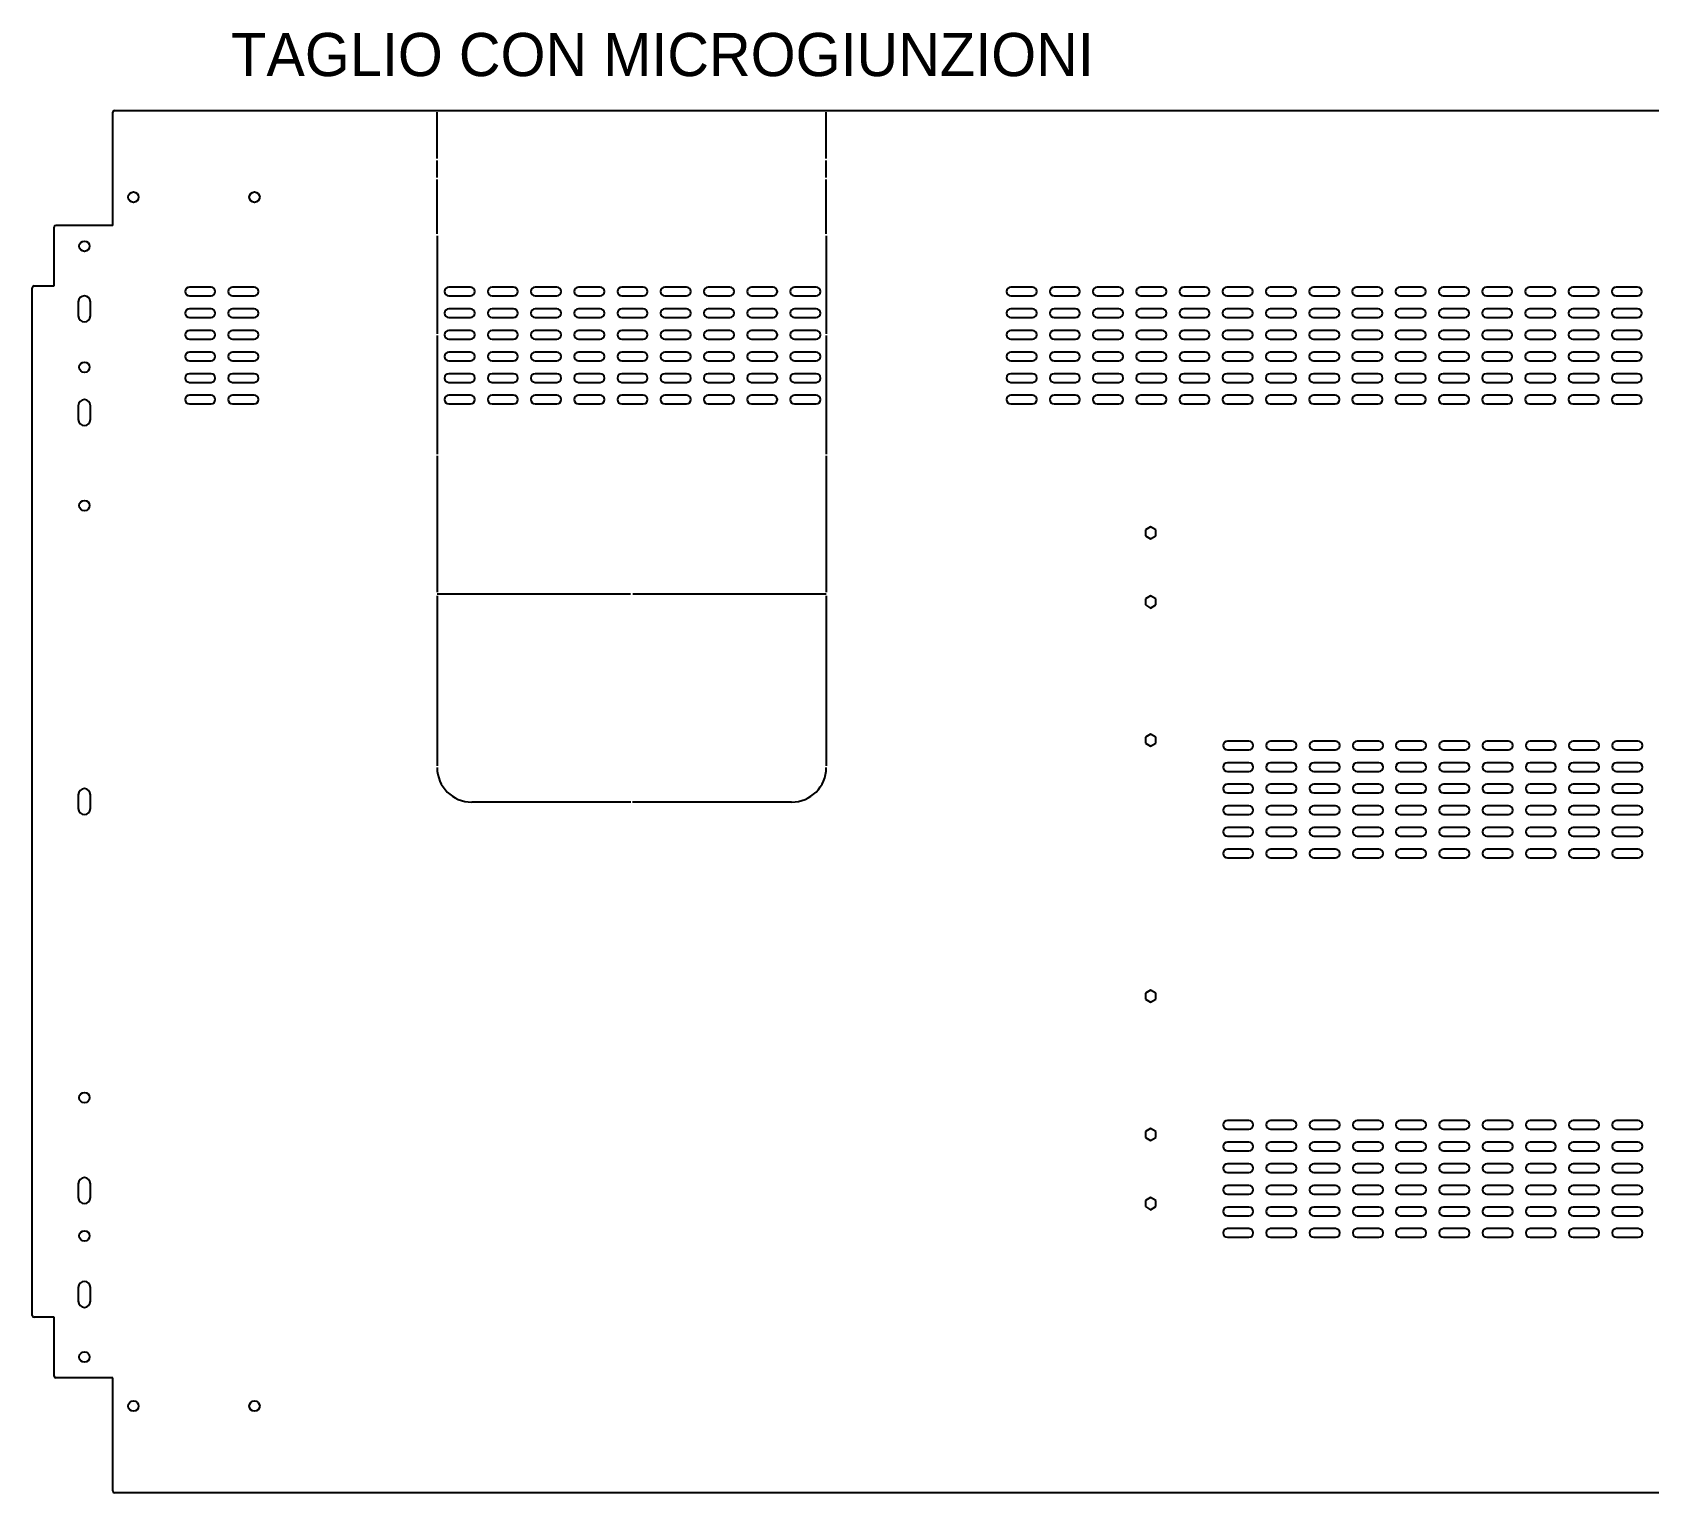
# Model space of a CAD drawing. Header units: millimetres. Extents: x 0 to 1894, y 0 to 845.
# Drawn here: x 0 to 935, y 0 to 845 of the extents above; entities that cross this region are included whole.
import ezdxf

# ---------------------------------------------------------------- set-up
doc = ezdxf.new("R2010")
doc.units = ezdxf.units.MM

msp = doc.modelspace()

# ---------------------------------------------------------------- linework, layer by layer
at = {"color": 7, "linetype": 'Continuous', "lineweight": 25}
for p, q in [((46.471, 732.929), (46.471, 798.4)), ((47.471, 799.4), (1846.929, 799.4)), ((12.6, 697.929), (12.6, 731.929)), ((46.471, 732.929), (13.6, 732.929)), ((0, 102.471), (0, 696.929)), ((1, 697.929), (12.6, 697.929)), ((103.325, 697.2), (90.825, 697.2)), ((90.825, 692.2), (103.325, 692.2)), ((128.325, 697.2), (115.825, 697.2)), ((115.825, 692.2), (128.325, 692.2)), ((253.325, 697.2), (240.825, 697.2)), ((240.825, 692.2), (253.325, 692.2)), ((278.325, 697.2), (265.825, 697.2)), ((265.825, 692.2), (278.325, 692.2)), ((303.325, 697.2), (290.825, 697.2)), ((290.825, 692.2), (303.325, 692.2)), ((328.325, 697.2), (315.825, 697.2)), ((315.825, 692.2), (328.325, 692.2)), ((353.325, 697.2), (340.825, 697.2)), ((340.825, 692.2), (353.325, 692.2)), ((378.325, 697.2), (365.825, 697.2)), ((365.825, 692.2), (378.325, 692.2)), ((403.325, 697.2), (390.825, 697.2)), ((390.825, 692.2), (403.325, 692.2)), ((428.325, 697.2), (415.825, 697.2)), ((415.825, 692.2), (428.325, 692.2)), ((453.325, 697.2), (440.825, 697.2)), ((440.825, 692.2), (453.325, 692.2)), ((578.325, 697.2), (565.825, 697.2)), ((565.825, 692.2), (578.325, 692.2)), ((603.325, 697.2), (590.825, 697.2)), ((590.825, 692.2), (603.325, 692.2)), ((628.325, 697.2), (615.825, 697.2)), ((615.825, 692.2), (628.325, 692.2)), ((653.325, 697.2), (640.825, 697.2)), ((640.825, 692.2), (653.325, 692.2)), ((678.325, 697.2), (665.825, 697.2)), ((665.825, 692.2), (678.325, 692.2)), ((703.325, 697.2), (690.825, 697.2)), ((690.825, 692.2), (703.325, 692.2)), ((728.325, 697.2), (715.825, 697.2)), ((715.825, 692.2), (728.325, 692.2)), ((753.325, 697.2), (740.825, 697.2)), ((740.825, 692.2), (753.325, 692.2)), ((778.325, 697.2), (765.825, 697.2)), ((765.825, 692.2), (778.325, 692.2)), ((803.325, 697.2), (790.825, 697.2)), ((790.825, 692.2), (803.325, 692.2)), ((828.325, 697.2), (815.825, 697.2)), ((815.825, 692.2), (828.325, 692.2)), ((853.325, 697.2), (840.825, 697.2)), ((840.825, 692.2), (853.325, 692.2)), ((878.325, 697.2), (865.825, 697.2)), ((865.825, 692.2), (878.325, 692.2)), ((903.325, 697.2), (890.825, 697.2)), ((890.825, 692.2), (903.325, 692.2)), ((928.325, 697.2), (915.825, 697.2)), ((915.825, 692.2), (928.325, 692.2)), ((26.6, 688.7), (26.6, 680.7)), ((33.6, 680.7), (33.6, 688.7)), ((103.325, 684.7), (90.825, 684.7)), ((128.325, 684.7), (115.825, 684.7)), ((253.325, 684.7), (240.825, 684.7)), ((278.325, 684.7), (265.825, 684.7)), ((303.325, 684.7), (290.825, 684.7)), ((328.325, 684.7), (315.825, 684.7)), ((353.325, 684.7), (340.825, 684.7)), ((378.325, 684.7), (365.825, 684.7)), ((403.325, 684.7), (390.825, 684.7)), ((428.325, 684.7), (415.825, 684.7)), ((453.325, 684.7), (440.825, 684.7)), ((578.325, 684.7), (565.825, 684.7)), ((603.325, 684.7), (590.825, 684.7)), ((628.325, 684.7), (615.825, 684.7)), ((653.325, 684.7), (640.825, 684.7)), ((678.325, 684.7), (665.825, 684.7)), ((703.325, 684.7), (690.825, 684.7)), ((728.325, 684.7), (715.825, 684.7)), ((753.325, 684.7), (740.825, 684.7)), ((778.325, 684.7), (765.825, 684.7)), ((803.325, 684.7), (790.825, 684.7)), ((828.325, 684.7), (815.825, 684.7)), ((853.325, 684.7), (840.825, 684.7)), ((878.325, 684.7), (865.825, 684.7)), ((903.325, 684.7), (890.825, 684.7)), ((928.325, 684.7), (915.825, 684.7)), ((90.825, 679.7), (103.325, 679.7)), ((115.825, 679.7), (128.325, 679.7)), ((240.825, 679.7), (253.325, 679.7)), ((265.825, 679.7), (278.325, 679.7)), ((290.825, 679.7), (303.325, 679.7)), ((315.825, 679.7), (328.325, 679.7)), ((340.825, 679.7), (353.325, 679.7)), ((365.825, 679.7), (378.325, 679.7)), ((390.825, 679.7), (403.325, 679.7)), ((415.825, 679.7), (428.325, 679.7)), ((440.825, 679.7), (453.325, 679.7)), ((565.825, 679.7), (578.325, 679.7)), ((590.825, 679.7), (603.325, 679.7)), ((615.825, 679.7), (628.325, 679.7)), ((640.825, 679.7), (653.325, 679.7)), ((665.825, 679.7), (678.325, 679.7)), ((690.825, 679.7), (703.325, 679.7)), ((715.825, 679.7), (728.325, 679.7)), ((740.825, 679.7), (753.325, 679.7)), ((765.825, 679.7), (778.325, 679.7)), ((790.825, 679.7), (803.325, 679.7)), ((815.825, 679.7), (828.325, 679.7)), ((840.825, 679.7), (853.325, 679.7)), ((865.825, 679.7), (878.325, 679.7)), ((890.825, 679.7), (903.325, 679.7)), ((915.825, 679.7), (928.325, 679.7)), ((103.325, 672.2), (90.825, 672.2)), ((90.825, 667.2), (103.325, 667.2)), ((128.325, 672.2), (115.825, 672.2)), ((115.825, 667.2), (128.325, 667.2)), ((253.325, 672.2), (240.825, 672.2)), ((240.825, 667.2), (253.325, 667.2)), ((278.325, 672.2), (265.825, 672.2)), ((265.825, 667.2), (278.325, 667.2)), ((303.325, 672.2), (290.825, 672.2)), ((290.825, 667.2), (303.325, 667.2)), ((328.325, 672.2), (315.825, 672.2)), ((315.825, 667.2), (328.325, 667.2)), ((353.325, 672.2), (340.825, 672.2)), ((340.825, 667.2), (353.325, 667.2)), ((378.325, 672.2), (365.825, 672.2)), ((365.825, 667.2), (378.325, 667.2)), ((403.325, 672.2), (390.825, 672.2)), ((390.825, 667.2), (403.325, 667.2)), ((428.325, 672.2), (415.825, 672.2)), ((415.825, 667.2), (428.325, 667.2)), ((453.325, 672.2), (440.825, 672.2)), ((440.825, 667.2), (453.325, 667.2)), ((578.325, 672.2), (565.825, 672.2)), ((565.825, 667.2), (578.325, 667.2)), ((603.325, 672.2), (590.825, 672.2)), ((590.825, 667.2), (603.325, 667.2)), ((628.325, 672.2), (615.825, 672.2)), ((615.825, 667.2), (628.325, 667.2)), ((653.325, 672.2), (640.825, 672.2)), ((640.825, 667.2), (653.325, 667.2)), ((678.325, 672.2), (665.825, 672.2)), ((665.825, 667.2), (678.325, 667.2)), ((703.325, 672.2), (690.825, 672.2)), ((690.825, 667.2), (703.325, 667.2)), ((728.325, 672.2), (715.825, 672.2)), ((715.825, 667.2), (728.325, 667.2)), ((753.325, 672.2), (740.825, 672.2)), ((740.825, 667.2), (753.325, 667.2)), ((778.325, 672.2), (765.825, 672.2)), ((765.825, 667.2), (778.325, 667.2)), ((803.325, 672.2), (790.825, 672.2)), ((790.825, 667.2), (803.325, 667.2)), ((828.325, 672.2), (815.825, 672.2)), ((815.825, 667.2), (828.325, 667.2)), ((853.325, 672.2), (840.825, 672.2)), ((840.825, 667.2), (853.325, 667.2)), ((878.325, 672.2), (865.825, 672.2)), ((865.825, 667.2), (878.325, 667.2)), ((903.325, 672.2), (890.825, 672.2)), ((890.825, 667.2), (903.325, 667.2)), ((928.325, 672.2), (915.825, 672.2)), ((915.825, 667.2), (928.325, 667.2)), ((103.325, 659.7), (90.825, 659.7)), ((90.825, 654.7), (103.325, 654.7)), ((128.325, 659.7), (115.825, 659.7)), ((115.825, 654.7), (128.325, 654.7)), ((253.325, 659.7), (240.825, 659.7)), ((240.825, 654.7), (253.325, 654.7)), ((278.325, 659.7), (265.825, 659.7)), ((265.825, 654.7), (278.325, 654.7)), ((303.325, 659.7), (290.825, 659.7)), ((290.825, 654.7), (303.325, 654.7)), ((328.325, 659.7), (315.825, 659.7)), ((315.825, 654.7), (328.325, 654.7)), ((353.325, 659.7), (340.825, 659.7)), ((340.825, 654.7), (353.325, 654.7)), ((378.325, 659.7), (365.825, 659.7)), ((365.825, 654.7), (378.325, 654.7)), ((403.325, 659.7), (390.825, 659.7)), ((390.825, 654.7), (403.325, 654.7)), ((428.325, 659.7), (415.825, 659.7)), ((415.825, 654.7), (428.325, 654.7)), ((453.325, 659.7), (440.825, 659.7)), ((440.825, 654.7), (453.325, 654.7)), ((578.325, 659.7), (565.825, 659.7)), ((565.825, 654.7), (578.325, 654.7)), ((603.325, 659.7), (590.825, 659.7)), ((590.825, 654.7), (603.325, 654.7)), ((628.325, 659.7), (615.825, 659.7)), ((615.825, 654.7), (628.325, 654.7)), ((653.325, 659.7), (640.825, 659.7)), ((640.825, 654.7), (653.325, 654.7)), ((678.325, 659.7), (665.825, 659.7)), ((665.825, 654.7), (678.325, 654.7)), ((703.325, 659.7), (690.825, 659.7)), ((690.825, 654.7), (703.325, 654.7)), ((728.325, 659.7), (715.825, 659.7)), ((715.825, 654.7), (728.325, 654.7)), ((753.325, 659.7), (740.825, 659.7)), ((740.825, 654.7), (753.325, 654.7)), ((778.325, 659.7), (765.825, 659.7)), ((765.825, 654.7), (778.325, 654.7)), ((803.325, 659.7), (790.825, 659.7)), ((790.825, 654.7), (803.325, 654.7)), ((828.325, 659.7), (815.825, 659.7)), ((815.825, 654.7), (828.325, 654.7)), ((853.325, 659.7), (840.825, 659.7)), ((840.825, 654.7), (853.325, 654.7)), ((878.325, 659.7), (865.825, 659.7)), ((865.825, 654.7), (878.325, 654.7)), ((903.325, 659.7), (890.825, 659.7)), ((890.825, 654.7), (903.325, 654.7)), ((928.325, 659.7), (915.825, 659.7)), ((915.825, 654.7), (928.325, 654.7)), ((103.325, 647.2), (90.825, 647.2)), ((128.325, 647.2), (115.825, 647.2)), ((253.325, 647.2), (240.825, 647.2)), ((278.325, 647.2), (265.825, 647.2)), ((303.325, 647.2), (290.825, 647.2)), ((328.325, 647.2), (315.825, 647.2)), ((353.325, 647.2), (340.825, 647.2)), ((378.325, 647.2), (365.825, 647.2)), ((403.325, 647.2), (390.825, 647.2)), ((428.325, 647.2), (415.825, 647.2)), ((453.325, 647.2), (440.825, 647.2)), ((578.325, 647.2), (565.825, 647.2)), ((603.325, 647.2), (590.825, 647.2)), ((628.325, 647.2), (615.825, 647.2)), ((653.325, 647.2), (640.825, 647.2)), ((678.325, 647.2), (665.825, 647.2)), ((703.325, 647.2), (690.825, 647.2)), ((728.325, 647.2), (715.825, 647.2)), ((753.325, 647.2), (740.825, 647.2)), ((778.325, 647.2), (765.825, 647.2)), ((803.325, 647.2), (790.825, 647.2)), ((828.325, 647.2), (815.825, 647.2)), ((853.325, 647.2), (840.825, 647.2)), ((878.325, 647.2), (865.825, 647.2)), ((903.325, 647.2), (890.825, 647.2)), ((928.325, 647.2), (915.825, 647.2)), ((90.825, 642.2), (103.325, 642.2)), ((115.825, 642.2), (128.325, 642.2)), ((240.825, 642.2), (253.325, 642.2)), ((265.825, 642.2), (278.325, 642.2)), ((290.825, 642.2), (303.325, 642.2)), ((315.825, 642.2), (328.325, 642.2)), ((340.825, 642.2), (353.325, 642.2)), ((365.825, 642.2), (378.325, 642.2)), ((390.825, 642.2), (403.325, 642.2)), ((415.825, 642.2), (428.325, 642.2)), ((440.825, 642.2), (453.325, 642.2)), ((565.825, 642.2), (578.325, 642.2)), ((590.825, 642.2), (603.325, 642.2)), ((615.825, 642.2), (628.325, 642.2)), ((640.825, 642.2), (653.325, 642.2)), ((665.825, 642.2), (678.325, 642.2)), ((690.825, 642.2), (703.325, 642.2)), ((715.825, 642.2), (728.325, 642.2)), ((740.825, 642.2), (753.325, 642.2)), ((765.825, 642.2), (778.325, 642.2)), ((790.825, 642.2), (803.325, 642.2)), ((815.825, 642.2), (828.325, 642.2)), ((840.825, 642.2), (853.325, 642.2)), ((865.825, 642.2), (878.325, 642.2)), ((890.825, 642.2), (903.325, 642.2)), ((915.825, 642.2), (928.325, 642.2)), ((26.6, 628.7), (26.6, 620.7)), ((33.6, 620.7), (33.6, 628.7)), ((103.325, 634.7), (90.825, 634.7)), ((90.825, 629.7), (103.325, 629.7)), ((128.325, 634.7), (115.825, 634.7)), ((115.825, 629.7), (128.325, 629.7)), ((253.325, 634.7), (240.825, 634.7)), ((240.825, 629.7), (253.325, 629.7)), ((278.325, 634.7), (265.825, 634.7)), ((265.825, 629.7), (278.325, 629.7)), ((303.325, 634.7), (290.825, 634.7)), ((290.825, 629.7), (303.325, 629.7)), ((328.325, 634.7), (315.825, 634.7)), ((315.825, 629.7), (328.325, 629.7)), ((353.325, 634.7), (340.825, 634.7)), ((340.825, 629.7), (353.325, 629.7)), ((378.325, 634.7), (365.825, 634.7)), ((365.825, 629.7), (378.325, 629.7)), ((403.325, 634.7), (390.825, 634.7)), ((390.825, 629.7), (403.325, 629.7)), ((428.325, 634.7), (415.825, 634.7)), ((415.825, 629.7), (428.325, 629.7)), ((453.325, 634.7), (440.825, 634.7)), ((440.825, 629.7), (453.325, 629.7)), ((578.325, 634.7), (565.825, 634.7)), ((565.825, 629.7), (578.325, 629.7)), ((603.325, 634.7), (590.825, 634.7)), ((590.825, 629.7), (603.325, 629.7)), ((628.325, 634.7), (615.825, 634.7)), ((615.825, 629.7), (628.325, 629.7)), ((653.325, 634.7), (640.825, 634.7)), ((640.825, 629.7), (653.325, 629.7)), ((678.325, 634.7), (665.825, 634.7)), ((665.825, 629.7), (678.325, 629.7)), ((703.325, 634.7), (690.825, 634.7)), ((690.825, 629.7), (703.325, 629.7)), ((728.325, 634.7), (715.825, 634.7)), ((715.825, 629.7), (728.325, 629.7)), ((753.325, 634.7), (740.825, 634.7)), ((740.825, 629.7), (753.325, 629.7)), ((778.325, 634.7), (765.825, 634.7)), ((765.825, 629.7), (778.325, 629.7)), ((803.325, 634.7), (790.825, 634.7)), ((790.825, 629.7), (803.325, 629.7)), ((828.325, 634.7), (815.825, 634.7)), ((815.825, 629.7), (828.325, 629.7)), ((853.325, 634.7), (840.825, 634.7)), ((840.825, 629.7), (853.325, 629.7)), ((878.325, 634.7), (865.825, 634.7)), ((865.825, 629.7), (878.325, 629.7)), ((903.325, 634.7), (890.825, 634.7)), ((890.825, 629.7), (903.325, 629.7)), ((928.325, 634.7), (915.825, 634.7)), ((915.825, 629.7), (928.325, 629.7)), ((646.7, 558.722), (643.65, 556.961)), ((643.65, 556.961), (643.65, 553.439)), ((643.65, 553.439), (646.7, 551.678)), ((649.75, 556.961), (646.7, 558.722)), ((646.7, 551.678), (649.75, 553.439)), ((649.75, 553.439), (649.75, 556.961)), ((646.7, 518.722), (643.65, 516.961)), ((643.65, 516.961), (643.65, 513.439)), ((649.75, 516.961), (646.7, 518.722)), ((649.75, 513.439), (649.75, 516.961)), ((643.65, 513.439), (646.7, 511.678)), ((646.7, 511.678), (649.75, 513.439)), ((646.7, 438.722), (643.65, 436.961)), ((643.65, 436.961), (643.65, 433.439)), ((643.65, 433.439), (646.7, 431.678)), ((649.75, 436.961), (646.7, 438.722)), ((646.7, 431.678), (649.75, 433.439)), ((649.75, 433.439), (649.75, 436.961)), ((703.575, 434.7), (691.075, 434.7)), ((728.575, 434.7), (716.075, 434.7)), ((753.575, 434.7), (741.075, 434.7)), ((778.575, 434.7), (766.075, 434.7)), ((803.575, 434.7), (791.075, 434.7)), ((828.575, 434.7), (816.075, 434.7)), ((853.575, 434.7), (841.075, 434.7)), ((878.575, 434.7), (866.075, 434.7)), ((903.575, 434.7), (891.075, 434.7)), ((928.575, 434.7), (916.075, 434.7)), ((691.075, 429.7), (703.575, 429.7)), ((703.575, 422.2), (691.075, 422.2)), ((716.075, 429.7), (728.575, 429.7)), ((728.575, 422.2), (716.075, 422.2)), ((741.075, 429.7), (753.575, 429.7)), ((753.575, 422.2), (741.075, 422.2)), ((766.075, 429.7), (778.575, 429.7)), ((778.575, 422.2), (766.075, 422.2)), ((791.075, 429.7), (803.575, 429.7)), ((803.575, 422.2), (791.075, 422.2)), ((816.075, 429.7), (828.575, 429.7)), ((828.575, 422.2), (816.075, 422.2)), ((841.075, 429.7), (853.575, 429.7)), ((853.575, 422.2), (841.075, 422.2)), ((866.075, 429.7), (878.575, 429.7)), ((878.575, 422.2), (866.075, 422.2)), ((891.075, 429.7), (903.575, 429.7)), ((903.575, 422.2), (891.075, 422.2)), ((916.075, 429.7), (928.575, 429.7)), ((928.575, 422.2), (916.075, 422.2)), ((691.075, 417.2), (703.575, 417.2)), ((716.075, 417.2), (728.575, 417.2)), ((741.075, 417.2), (753.575, 417.2)), ((766.075, 417.2), (778.575, 417.2)), ((791.075, 417.2), (803.575, 417.2)), ((816.075, 417.2), (828.575, 417.2)), ((841.075, 417.2), (853.575, 417.2)), ((866.075, 417.2), (878.575, 417.2)), ((891.075, 417.2), (903.575, 417.2)), ((916.075, 417.2), (928.575, 417.2)), ((26.6, 403.7), (26.6, 395.7)), ((33.6, 395.7), (33.6, 403.7)), ((703.575, 409.7), (691.075, 409.7)), ((691.075, 404.7), (703.575, 404.7)), ((728.575, 409.7), (716.075, 409.7)), ((716.075, 404.7), (728.575, 404.7)), ((753.575, 409.7), (741.075, 409.7)), ((741.075, 404.7), (753.575, 404.7)), ((778.575, 409.7), (766.075, 409.7)), ((766.075, 404.7), (778.575, 404.7)), ((803.575, 409.7), (791.075, 409.7)), ((791.075, 404.7), (803.575, 404.7)), ((828.575, 409.7), (816.075, 409.7)), ((816.075, 404.7), (828.575, 404.7)), ((853.575, 409.7), (841.075, 409.7)), ((841.075, 404.7), (853.575, 404.7)), ((878.575, 409.7), (866.075, 409.7)), ((866.075, 404.7), (878.575, 404.7)), ((903.575, 409.7), (891.075, 409.7)), ((891.075, 404.7), (903.575, 404.7)), ((928.575, 409.7), (916.075, 409.7)), ((916.075, 404.7), (928.575, 404.7)), ((703.575, 397.2), (691.075, 397.2)), ((728.575, 397.2), (716.075, 397.2)), ((753.575, 397.2), (741.075, 397.2)), ((778.575, 397.2), (766.075, 397.2)), ((803.575, 397.2), (791.075, 397.2)), ((828.575, 397.2), (816.075, 397.2)), ((853.575, 397.2), (841.075, 397.2)), ((878.575, 397.2), (866.075, 397.2)), ((903.575, 397.2), (891.075, 397.2)), ((928.575, 397.2), (916.075, 397.2)), ((691.075, 392.2), (703.575, 392.2)), ((703.575, 384.7), (691.075, 384.7)), ((716.075, 392.2), (728.575, 392.2)), ((728.575, 384.7), (716.075, 384.7)), ((741.075, 392.2), (753.575, 392.2)), ((753.575, 384.7), (741.075, 384.7)), ((766.075, 392.2), (778.575, 392.2)), ((778.575, 384.7), (766.075, 384.7)), ((791.075, 392.2), (803.575, 392.2)), ((803.575, 384.7), (791.075, 384.7)), ((816.075, 392.2), (828.575, 392.2)), ((828.575, 384.7), (816.075, 384.7)), ((841.075, 392.2), (853.575, 392.2)), ((853.575, 384.7), (841.075, 384.7)), ((866.075, 392.2), (878.575, 392.2)), ((878.575, 384.7), (866.075, 384.7)), ((891.075, 392.2), (903.575, 392.2)), ((903.575, 384.7), (891.075, 384.7)), ((916.075, 392.2), (928.575, 392.2)), ((928.575, 384.7), (916.075, 384.7)), ((691.075, 379.7), (703.575, 379.7)), ((716.075, 379.7), (728.575, 379.7)), ((741.075, 379.7), (753.575, 379.7)), ((766.075, 379.7), (778.575, 379.7)), ((791.075, 379.7), (803.575, 379.7)), ((816.075, 379.7), (828.575, 379.7)), ((841.075, 379.7), (853.575, 379.7)), ((866.075, 379.7), (878.575, 379.7)), ((891.075, 379.7), (903.575, 379.7)), ((916.075, 379.7), (928.575, 379.7)), ((703.575, 372.2), (691.075, 372.2)), ((691.075, 367.2), (703.575, 367.2)), ((728.575, 372.2), (716.075, 372.2)), ((716.075, 367.2), (728.575, 367.2)), ((753.575, 372.2), (741.075, 372.2)), ((741.075, 367.2), (753.575, 367.2)), ((778.575, 372.2), (766.075, 372.2)), ((766.075, 367.2), (778.575, 367.2)), ((803.575, 372.2), (791.075, 372.2)), ((791.075, 367.2), (803.575, 367.2)), ((828.575, 372.2), (816.075, 372.2)), ((816.075, 367.2), (828.575, 367.2)), ((853.575, 372.2), (841.075, 372.2)), ((841.075, 367.2), (853.575, 367.2)), ((878.575, 372.2), (866.075, 372.2)), ((866.075, 367.2), (878.575, 367.2)), ((903.575, 372.2), (891.075, 372.2)), ((891.075, 367.2), (903.575, 367.2)), ((928.575, 372.2), (916.075, 372.2)), ((916.075, 367.2), (928.575, 367.2)), ((646.7, 290.722), (643.65, 288.961)), ((649.75, 288.961), (646.7, 290.722)), ((643.65, 288.961), (643.65, 285.439)), ((643.65, 285.439), (646.7, 283.678)), ((646.7, 283.678), (649.75, 285.439)), ((649.75, 285.439), (649.75, 288.961)), ((703.575, 215.2), (691.075, 215.2)), ((728.575, 215.2), (716.075, 215.2)), ((753.575, 215.2), (741.075, 215.2)), ((778.575, 215.2), (766.075, 215.2)), ((803.575, 215.2), (791.075, 215.2)), ((828.575, 215.2), (816.075, 215.2)), ((853.575, 215.2), (841.075, 215.2)), ((878.575, 215.2), (866.075, 215.2)), ((903.575, 215.2), (891.075, 215.2)), ((928.575, 215.2), (916.075, 215.2)), ((646.7, 210.722), (643.65, 208.961)), ((643.65, 208.961), (643.65, 205.439)), ((649.75, 208.961), (646.7, 210.722)), ((649.75, 205.439), (649.75, 208.961)), ((691.075, 210.2), (703.575, 210.2)), ((716.075, 210.2), (728.575, 210.2)), ((741.075, 210.2), (753.575, 210.2)), ((766.075, 210.2), (778.575, 210.2)), ((791.075, 210.2), (803.575, 210.2)), ((816.075, 210.2), (828.575, 210.2)), ((841.075, 210.2), (853.575, 210.2)), ((866.075, 210.2), (878.575, 210.2)), ((891.075, 210.2), (903.575, 210.2)), ((916.075, 210.2), (928.575, 210.2)), ((643.65, 205.439), (646.7, 203.678)), ((646.7, 203.678), (649.75, 205.439)), ((703.575, 202.7), (691.075, 202.7)), ((691.075, 197.7), (703.575, 197.7)), ((728.575, 202.7), (716.075, 202.7)), ((716.075, 197.7), (728.575, 197.7)), ((753.575, 202.7), (741.075, 202.7)), ((741.075, 197.7), (753.575, 197.7)), ((778.575, 202.7), (766.075, 202.7)), ((766.075, 197.7), (778.575, 197.7)), ((803.575, 202.7), (791.075, 202.7)), ((791.075, 197.7), (803.575, 197.7)), ((828.575, 202.7), (816.075, 202.7)), ((816.075, 197.7), (828.575, 197.7)), ((853.575, 202.7), (841.075, 202.7)), ((841.075, 197.7), (853.575, 197.7)), ((878.575, 202.7), (866.075, 202.7)), ((866.075, 197.7), (878.575, 197.7)), ((903.575, 202.7), (891.075, 202.7)), ((891.075, 197.7), (903.575, 197.7)), ((928.575, 202.7), (916.075, 202.7)), ((916.075, 197.7), (928.575, 197.7)), ((703.575, 190.2), (691.075, 190.2)), ((728.575, 190.2), (716.075, 190.2)), ((753.575, 190.2), (741.075, 190.2)), ((778.575, 190.2), (766.075, 190.2)), ((803.575, 190.2), (791.075, 190.2)), ((828.575, 190.2), (816.075, 190.2)), ((853.575, 190.2), (841.075, 190.2)), ((878.575, 190.2), (866.075, 190.2)), ((903.575, 190.2), (891.075, 190.2)), ((928.575, 190.2), (916.075, 190.2)), ((26.6, 178.7), (26.6, 170.7)), ((33.6, 170.7), (33.6, 178.7)), ((691.075, 185.2), (703.575, 185.2)), ((703.575, 177.7), (691.075, 177.7)), ((716.075, 185.2), (728.575, 185.2)), ((728.575, 177.7), (716.075, 177.7)), ((741.075, 185.2), (753.575, 185.2)), ((753.575, 177.7), (741.075, 177.7)), ((766.075, 185.2), (778.575, 185.2)), ((778.575, 177.7), (766.075, 177.7)), ((791.075, 185.2), (803.575, 185.2)), ((803.575, 177.7), (791.075, 177.7)), ((816.075, 185.2), (828.575, 185.2)), ((828.575, 177.7), (816.075, 177.7)), ((841.075, 185.2), (853.575, 185.2)), ((853.575, 177.7), (841.075, 177.7)), ((866.075, 185.2), (878.575, 185.2)), ((878.575, 177.7), (866.075, 177.7)), ((891.075, 185.2), (903.575, 185.2)), ((903.575, 177.7), (891.075, 177.7)), ((916.075, 185.2), (928.575, 185.2)), ((928.575, 177.7), (916.075, 177.7)), ((646.7, 170.722), (643.65, 168.961)), ((643.65, 168.961), (643.65, 165.439)), ((649.75, 168.961), (646.7, 170.722)), ((649.75, 165.439), (649.75, 168.961)), ((691.075, 172.7), (703.575, 172.7)), ((716.075, 172.7), (728.575, 172.7)), ((741.075, 172.7), (753.575, 172.7)), ((766.075, 172.7), (778.575, 172.7)), ((791.075, 172.7), (803.575, 172.7)), ((816.075, 172.7), (828.575, 172.7)), ((841.075, 172.7), (853.575, 172.7)), ((866.075, 172.7), (878.575, 172.7)), ((891.075, 172.7), (903.575, 172.7)), ((916.075, 172.7), (928.575, 172.7)), ((643.65, 165.439), (646.7, 163.678)), ((646.7, 163.678), (649.75, 165.439)), ((703.575, 165.2), (691.075, 165.2)), ((691.075, 160.2), (703.575, 160.2)), ((728.575, 165.2), (716.075, 165.2)), ((716.075, 160.2), (728.575, 160.2)), ((753.575, 165.2), (741.075, 165.2)), ((741.075, 160.2), (753.575, 160.2)), ((778.575, 165.2), (766.075, 165.2)), ((766.075, 160.2), (778.575, 160.2)), ((803.575, 165.2), (791.075, 165.2)), ((791.075, 160.2), (803.575, 160.2)), ((828.575, 165.2), (816.075, 165.2)), ((816.075, 160.2), (828.575, 160.2)), ((853.575, 165.2), (841.075, 165.2)), ((841.075, 160.2), (853.575, 160.2)), ((878.575, 165.2), (866.075, 165.2)), ((866.075, 160.2), (878.575, 160.2)), ((903.575, 165.2), (891.075, 165.2)), ((891.075, 160.2), (903.575, 160.2)), ((928.575, 165.2), (916.075, 165.2)), ((916.075, 160.2), (928.575, 160.2)), ((703.575, 152.7), (691.075, 152.7)), ((728.575, 152.7), (716.075, 152.7)), ((753.575, 152.7), (741.075, 152.7)), ((778.575, 152.7), (766.075, 152.7)), ((803.575, 152.7), (791.075, 152.7)), ((828.575, 152.7), (816.075, 152.7)), ((853.575, 152.7), (841.075, 152.7)), ((878.575, 152.7), (866.075, 152.7)), ((903.575, 152.7), (891.075, 152.7)), ((928.575, 152.7), (916.075, 152.7)), ((691.075, 147.7), (703.575, 147.7)), ((716.075, 147.7), (728.575, 147.7)), ((741.075, 147.7), (753.575, 147.7)), ((766.075, 147.7), (778.575, 147.7)), ((791.075, 147.7), (803.575, 147.7)), ((816.075, 147.7), (828.575, 147.7)), ((841.075, 147.7), (853.575, 147.7)), ((866.075, 147.7), (878.575, 147.7)), ((891.075, 147.7), (903.575, 147.7)), ((916.075, 147.7), (928.575, 147.7)), ((26.6, 118.7), (26.6, 110.7)), ((33.6, 110.7), (33.6, 118.7)), ((12.6, 101.471), (1, 101.471)), ((12.6, 67.471), (12.6, 101.471)), ((46.471, 66.471), (13.6, 66.471)), ((46.471, 1), (46.471, 66.471)), ((1846.929, 0), (47.471, 0))]:
    msp.add_line(p, q, dxfattribs=at)
at = {"color": 6, "linetype": 'Continuous', "lineweight": 25}
for p, q in [((234.1, 771.6), (234.1, 798.4)), ((459.1, 771.6), (459.1, 798.4)), ((234.1, 760.6), (234.1, 770.6)), ((459.1, 760.6), (459.1, 770.6)), ((234.1, 728), (234.1, 759.6)), ((459.1, 728), (459.1, 759.6)), ((234.1, 727), (234.1, 670.2)), ((459.1, 727), (459.1, 670.2)), ((234.1, 669.2), (234.1, 600.7)), ((459.1, 669.2), (459.1, 600.7)), ((234.2, 600.7), (234.1, 600.7)), ((234.2, 599.7), (234.1, 599.7)), ((234.1, 599.7), (234.1, 520.8)), ((459.1, 599.7), (459.1, 520.801)), ((345.85, 519.7), (234.1, 519.7)), ((234.1, 518.7), (234.1, 420.4)), ((459.1, 519.7), (347.35, 519.7)), ((459.1, 518.7), (459.1, 420.4)), ((459, 420.4), (459.1, 420.4)), ((346.1, 399.4), (254.1, 399.4)), ((439.1, 399.4), (347.1, 399.4))]:
    msp.add_line(p, q, dxfattribs=at)
at = {"color": 7, "linetype": 'Continuous', "lineweight": 25}
for centre in [(58.471, 749.3), (128.471, 749.3), (30.1, 720.929), (30.1, 650.929), (30.1, 570.929), (30.1, 228.471), (30.1, 148.471), (30.1, 78.471), (58.471, 50.1), (128.471, 50.1)]:
    msp.add_circle(centre, 3, dxfattribs=at)
for centre, radius, start, end in [((47.471, 798.4), 1, 90, 180), ((13.6, 731.929), 1, 90, 180), ((1, 696.929), 1, 90, 180), ((30.1, 688.7), 3.5, 0, 180), ((90.825, 694.7), 2.5, 90, 270), ((103.325, 694.7), 2.5, 270, 90), ((115.825, 694.7), 2.5, 90, 270), ((128.325, 694.7), 2.5, 270, 90), ((240.825, 694.7), 2.5, 90, 270), ((253.325, 694.7), 2.5, 270, 90), ((265.825, 694.7), 2.5, 90, 270), ((278.325, 694.7), 2.5, 270, 90), ((290.825, 694.7), 2.5, 90, 270), ((303.325, 694.7), 2.5, 270, 90), ((315.825, 694.7), 2.5, 90, 270), ((328.325, 694.7), 2.5, 270, 90), ((340.825, 694.7), 2.5, 90, 270), ((353.325, 694.7), 2.5, 270, 90), ((365.825, 694.7), 2.5, 90, 270), ((378.325, 694.7), 2.5, 270, 90), ((390.825, 694.7), 2.5, 90, 270), ((403.325, 694.7), 2.5, 270, 90), ((415.825, 694.7), 2.5, 90, 270), ((428.325, 694.7), 2.5, 270, 90), ((440.825, 694.7), 2.5, 90, 270), ((453.325, 694.7), 2.5, 270, 90), ((565.825, 694.7), 2.5, 90, 270), ((578.325, 694.7), 2.5, 270, 90), ((590.825, 694.7), 2.5, 90, 270), ((603.325, 694.7), 2.5, 270, 90), ((615.825, 694.7), 2.5, 90, 270), ((628.325, 694.7), 2.5, 270, 90), ((640.825, 694.7), 2.5, 90, 270), ((653.325, 694.7), 2.5, 270, 90), ((665.825, 694.7), 2.5, 90, 270), ((678.325, 694.7), 2.5, 270, 90), ((690.825, 694.7), 2.5, 90, 270), ((703.325, 694.7), 2.5, 270, 90), ((715.825, 694.7), 2.5, 90, 270), ((728.325, 694.7), 2.5, 270, 90), ((740.825, 694.7), 2.5, 90, 270), ((753.325, 694.7), 2.5, 270, 90), ((765.825, 694.7), 2.5, 90, 270), ((778.325, 694.7), 2.5, 270, 90), ((790.825, 694.7), 2.5, 90, 270), ((803.325, 694.7), 2.5, 270, 90), ((815.825, 694.7), 2.5, 90, 270), ((828.325, 694.7), 2.5, 270, 90), ((840.825, 694.7), 2.5, 90, 270), ((853.325, 694.7), 2.5, 270, 90), ((865.825, 694.7), 2.5, 90, 270), ((878.325, 694.7), 2.5, 270, 90), ((890.825, 694.7), 2.5, 90, 270), ((903.325, 694.7), 2.5, 270, 90), ((915.825, 694.7), 2.5, 90, 270), ((928.325, 694.7), 2.5, 270, 90), ((90.825, 682.2), 2.5, 90, 270), ((103.325, 682.2), 2.5, 270, 90), ((115.825, 682.2), 2.5, 90, 270), ((128.325, 682.2), 2.5, 270, 90), ((240.825, 682.2), 2.5, 90, 270), ((253.325, 682.2), 2.5, 270, 90), ((265.825, 682.2), 2.5, 90, 270), ((278.325, 682.2), 2.5, 270, 90), ((290.825, 682.2), 2.5, 90, 270), ((303.325, 682.2), 2.5, 270, 90), ((315.825, 682.2), 2.5, 90, 270), ((328.325, 682.2), 2.5, 270, 90), ((340.825, 682.2), 2.5, 90, 270), ((353.325, 682.2), 2.5, 270, 90), ((365.825, 682.2), 2.5, 90, 270), ((378.325, 682.2), 2.5, 270, 90), ((390.825, 682.2), 2.5, 90, 270), ((403.325, 682.2), 2.5, 270, 90), ((415.825, 682.2), 2.5, 90, 270), ((428.325, 682.2), 2.5, 270, 90), ((440.825, 682.2), 2.5, 90, 270), ((453.325, 682.2), 2.5, 270, 90), ((565.825, 682.2), 2.5, 90, 270), ((578.325, 682.2), 2.5, 270, 90), ((590.825, 682.2), 2.5, 90, 270), ((603.325, 682.2), 2.5, 270, 90), ((615.825, 682.2), 2.5, 90, 270), ((628.325, 682.2), 2.5, 270, 90), ((640.825, 682.2), 2.5, 90, 270), ((653.325, 682.2), 2.5, 270, 90), ((665.825, 682.2), 2.5, 90, 270), ((678.325, 682.2), 2.5, 270, 90), ((690.825, 682.2), 2.5, 90, 270), ((703.325, 682.2), 2.5, 270, 90), ((715.825, 682.2), 2.5, 90, 270), ((728.325, 682.2), 2.5, 270, 90), ((740.825, 682.2), 2.5, 90, 270), ((753.325, 682.2), 2.5, 270, 90), ((765.825, 682.2), 2.5, 90, 270), ((778.325, 682.2), 2.5, 270, 90), ((790.825, 682.2), 2.5, 90, 270), ((803.325, 682.2), 2.5, 270, 90), ((815.825, 682.2), 2.5, 90, 270), ((828.325, 682.2), 2.5, 270, 90), ((840.825, 682.2), 2.5, 90, 270), ((853.325, 682.2), 2.5, 270, 90), ((865.825, 682.2), 2.5, 90, 270), ((878.325, 682.2), 2.5, 270, 90), ((890.825, 682.2), 2.5, 90, 270), ((903.325, 682.2), 2.5, 270, 90), ((915.825, 682.2), 2.5, 90, 270), ((928.325, 682.2), 2.5, 270, 90), ((30.1, 680.7), 3.5, 180, 0), ((90.825, 669.7), 2.5, 90, 270), ((103.325, 669.7), 2.5, 270, 90), ((115.825, 669.7), 2.5, 90, 270), ((128.325, 669.7), 2.5, 270, 90), ((240.825, 669.7), 2.5, 90, 270), ((253.325, 669.7), 2.5, 270, 90), ((265.825, 669.7), 2.5, 90, 270), ((278.325, 669.7), 2.5, 270, 90), ((290.825, 669.7), 2.5, 90, 270), ((303.325, 669.7), 2.5, 270, 90), ((315.825, 669.7), 2.5, 90, 270), ((328.325, 669.7), 2.5, 270, 90), ((340.825, 669.7), 2.5, 90, 270), ((353.325, 669.7), 2.5, 270, 90), ((365.825, 669.7), 2.5, 90, 270), ((378.325, 669.7), 2.5, 270, 90), ((390.825, 669.7), 2.5, 90, 270), ((403.325, 669.7), 2.5, 270, 90), ((415.825, 669.7), 2.5, 90, 270), ((428.325, 669.7), 2.5, 270, 90), ((440.825, 669.7), 2.5, 90, 270), ((453.325, 669.7), 2.5, 270, 90), ((565.825, 669.7), 2.5, 90, 270), ((578.325, 669.7), 2.5, 270, 90), ((590.825, 669.7), 2.5, 90, 270), ((603.325, 669.7), 2.5, 270, 90), ((615.825, 669.7), 2.5, 90, 270), ((628.325, 669.7), 2.5, 270, 90), ((640.825, 669.7), 2.5, 90, 270), ((653.325, 669.7), 2.5, 270, 90), ((665.825, 669.7), 2.5, 90, 270), ((678.325, 669.7), 2.5, 270, 90), ((690.825, 669.7), 2.5, 90, 270), ((703.325, 669.7), 2.5, 270, 90), ((715.825, 669.7), 2.5, 90, 270), ((728.325, 669.7), 2.5, 270, 90), ((740.825, 669.7), 2.5, 90, 270), ((753.325, 669.7), 2.5, 270, 90), ((765.825, 669.7), 2.5, 90, 270), ((778.325, 669.7), 2.5, 270, 90), ((790.825, 669.7), 2.5, 90, 270), ((803.325, 669.7), 2.5, 270, 90), ((815.825, 669.7), 2.5, 90, 270), ((828.325, 669.7), 2.5, 270, 90), ((840.825, 669.7), 2.5, 90, 270), ((853.325, 669.7), 2.5, 270, 90), ((865.825, 669.7), 2.5, 90, 270), ((878.325, 669.7), 2.5, 270, 90), ((890.825, 669.7), 2.5, 90, 270), ((903.325, 669.7), 2.5, 270, 90), ((915.825, 669.7), 2.5, 90, 270), ((928.325, 669.7), 2.5, 270, 90), ((90.825, 657.2), 2.5, 90, 270), ((103.325, 657.2), 2.5, 270, 90), ((115.825, 657.2), 2.5, 90, 270), ((128.325, 657.2), 2.5, 270, 90), ((240.825, 657.2), 2.5, 90, 270), ((253.325, 657.2), 2.5, 270, 90), ((265.825, 657.2), 2.5, 90, 270), ((278.325, 657.2), 2.5, 270, 90), ((290.825, 657.2), 2.5, 90, 270), ((303.325, 657.2), 2.5, 270, 90), ((315.825, 657.2), 2.5, 90, 270), ((328.325, 657.2), 2.5, 270, 90), ((340.825, 657.2), 2.5, 90, 270), ((353.325, 657.2), 2.5, 270, 90), ((365.825, 657.2), 2.5, 90, 270), ((378.325, 657.2), 2.5, 270, 90), ((390.825, 657.2), 2.5, 90, 270), ((403.325, 657.2), 2.5, 270, 90), ((415.825, 657.2), 2.5, 90, 270), ((428.325, 657.2), 2.5, 270, 90), ((440.825, 657.2), 2.5, 90, 270), ((453.325, 657.2), 2.5, 270, 90), ((565.825, 657.2), 2.5, 90, 270), ((578.325, 657.2), 2.5, 270, 90), ((590.825, 657.2), 2.5, 90, 270), ((603.325, 657.2), 2.5, 270, 90), ((615.825, 657.2), 2.5, 90, 270), ((628.325, 657.2), 2.5, 270, 90), ((640.825, 657.2), 2.5, 90, 270), ((653.325, 657.2), 2.5, 270, 90), ((665.825, 657.2), 2.5, 90, 270), ((678.325, 657.2), 2.5, 270, 90), ((690.825, 657.2), 2.5, 90, 270), ((703.325, 657.2), 2.5, 270, 90), ((715.825, 657.2), 2.5, 90, 270), ((728.325, 657.2), 2.5, 270, 90), ((740.825, 657.2), 2.5, 90, 270), ((753.325, 657.2), 2.5, 270, 90), ((765.825, 657.2), 2.5, 90, 270), ((778.325, 657.2), 2.5, 270, 90), ((790.825, 657.2), 2.5, 90, 270), ((803.325, 657.2), 2.5, 270, 90), ((815.825, 657.2), 2.5, 90, 270), ((828.325, 657.2), 2.5, 270, 90), ((840.825, 657.2), 2.5, 90, 270), ((853.325, 657.2), 2.5, 270, 90), ((865.825, 657.2), 2.5, 90, 270), ((878.325, 657.2), 2.5, 270, 90), ((890.825, 657.2), 2.5, 90, 270), ((903.325, 657.2), 2.5, 270, 90), ((915.825, 657.2), 2.5, 90, 270), ((928.325, 657.2), 2.5, 270, 90), ((90.825, 644.7), 2.5, 90, 270), ((103.325, 644.7), 2.5, 270, 90), ((115.825, 644.7), 2.5, 90, 270), ((128.325, 644.7), 2.5, 270, 90), ((240.825, 644.7), 2.5, 90, 270), ((253.325, 644.7), 2.5, 270, 90), ((265.825, 644.7), 2.5, 90, 270), ((278.325, 644.7), 2.5, 270, 90), ((290.825, 644.7), 2.5, 90, 270), ((303.325, 644.7), 2.5, 270, 90), ((315.825, 644.7), 2.5, 90, 270), ((328.325, 644.7), 2.5, 270, 90), ((340.825, 644.7), 2.5, 90, 270), ((353.325, 644.7), 2.5, 270, 90), ((365.825, 644.7), 2.5, 90, 270), ((378.325, 644.7), 2.5, 270, 90), ((390.825, 644.7), 2.5, 90, 270), ((403.325, 644.7), 2.5, 270, 90), ((415.825, 644.7), 2.5, 90, 270), ((428.325, 644.7), 2.5, 270, 90), ((440.825, 644.7), 2.5, 90, 270), ((453.325, 644.7), 2.5, 270, 90), ((565.825, 644.7), 2.5, 90, 270), ((578.325, 644.7), 2.5, 270, 90), ((590.825, 644.7), 2.5, 90, 270), ((603.325, 644.7), 2.5, 270, 90), ((615.825, 644.7), 2.5, 90, 270), ((628.325, 644.7), 2.5, 270, 90), ((640.825, 644.7), 2.5, 90, 270), ((653.325, 644.7), 2.5, 270, 90), ((665.825, 644.7), 2.5, 90, 270), ((678.325, 644.7), 2.5, 270, 90), ((690.825, 644.7), 2.5, 90, 270), ((703.325, 644.7), 2.5, 270, 90), ((715.825, 644.7), 2.5, 90, 270), ((728.325, 644.7), 2.5, 270, 90), ((740.825, 644.7), 2.5, 90, 270), ((753.325, 644.7), 2.5, 270, 90), ((765.825, 644.7), 2.5, 90, 270), ((778.325, 644.7), 2.5, 270, 90), ((790.825, 644.7), 2.5, 90, 270), ((803.325, 644.7), 2.5, 270, 90), ((815.825, 644.7), 2.5, 90, 270), ((828.325, 644.7), 2.5, 270, 90), ((840.825, 644.7), 2.5, 90, 270), ((853.325, 644.7), 2.5, 270, 90), ((865.825, 644.7), 2.5, 90, 270), ((878.325, 644.7), 2.5, 270, 90), ((890.825, 644.7), 2.5, 90, 270), ((903.325, 644.7), 2.5, 270, 90), ((915.825, 644.7), 2.5, 90, 270), ((928.325, 644.7), 2.5, 270, 90), ((30.1, 628.7), 3.5, 0, 180), ((90.825, 632.2), 2.5, 90, 270), ((103.325, 632.2), 2.5, 270, 90), ((115.825, 632.2), 2.5, 90, 270), ((128.325, 632.2), 2.5, 270, 90), ((240.825, 632.2), 2.5, 90, 270), ((253.325, 632.2), 2.5, 270, 90), ((265.825, 632.2), 2.5, 90, 270), ((278.325, 632.2), 2.5, 270, 90), ((290.825, 632.2), 2.5, 90, 270), ((303.325, 632.2), 2.5, 270, 90), ((315.825, 632.2), 2.5, 90, 270), ((328.325, 632.2), 2.5, 270, 90), ((340.825, 632.2), 2.5, 90, 270), ((353.325, 632.2), 2.5, 270, 90), ((365.825, 632.2), 2.5, 90, 270), ((378.325, 632.2), 2.5, 270, 90), ((390.825, 632.2), 2.5, 90, 270), ((403.325, 632.2), 2.5, 270, 90), ((415.825, 632.2), 2.5, 90, 270), ((428.325, 632.2), 2.5, 270, 90), ((440.825, 632.2), 2.5, 90, 270), ((453.325, 632.2), 2.5, 270, 90), ((565.825, 632.2), 2.5, 90, 270), ((578.325, 632.2), 2.5, 270, 90), ((590.825, 632.2), 2.5, 90, 270), ((603.325, 632.2), 2.5, 270, 90), ((615.825, 632.2), 2.5, 90, 270), ((628.325, 632.2), 2.5, 270, 90), ((640.825, 632.2), 2.5, 90, 270), ((653.325, 632.2), 2.5, 270, 90), ((665.825, 632.2), 2.5, 90, 270), ((678.325, 632.2), 2.5, 270, 90), ((690.825, 632.2), 2.5, 90, 270), ((703.325, 632.2), 2.5, 270, 90), ((715.825, 632.2), 2.5, 90, 270), ((728.325, 632.2), 2.5, 270, 90), ((740.825, 632.2), 2.5, 90, 270), ((753.325, 632.2), 2.5, 270, 90), ((765.825, 632.2), 2.5, 90, 270), ((778.325, 632.2), 2.5, 270, 90), ((790.825, 632.2), 2.5, 90, 270), ((803.325, 632.2), 2.5, 270, 90), ((815.825, 632.2), 2.5, 90, 270), ((828.325, 632.2), 2.5, 270, 90), ((840.825, 632.2), 2.5, 90, 270), ((853.325, 632.2), 2.5, 270, 90), ((865.825, 632.2), 2.5, 90, 270), ((878.325, 632.2), 2.5, 270, 90), ((890.825, 632.2), 2.5, 90, 270), ((903.325, 632.2), 2.5, 270, 90), ((915.825, 632.2), 2.5, 90, 270), ((928.325, 632.2), 2.5, 270, 90), ((30.1, 620.7), 3.5, 180, 0), ((691.075, 432.2), 2.5, 90, 270), ((703.575, 432.2), 2.5, 270, 90), ((716.075, 432.2), 2.5, 90, 270), ((728.575, 432.2), 2.5, 270, 90), ((741.075, 432.2), 2.5, 90, 270), ((753.575, 432.2), 2.5, 270, 90), ((766.075, 432.2), 2.5, 90, 270), ((778.575, 432.2), 2.5, 270, 90), ((791.075, 432.2), 2.5, 90, 270), ((803.575, 432.2), 2.5, 270, 90), ((816.075, 432.2), 2.5, 90, 270), ((828.575, 432.2), 2.5, 270, 90), ((841.075, 432.2), 2.5, 90, 270), ((853.575, 432.2), 2.5, 270, 90), ((866.075, 432.2), 2.5, 90, 270), ((878.575, 432.2), 2.5, 270, 90), ((891.075, 432.2), 2.5, 90, 270), ((903.575, 432.2), 2.5, 270, 90), ((916.075, 432.2), 2.5, 90, 270), ((928.575, 432.2), 2.5, 270, 90), ((691.075, 419.7), 2.5, 90, 270), ((703.575, 419.7), 2.5, 270, 90), ((716.075, 419.7), 2.5, 90, 270), ((728.575, 419.7), 2.5, 270, 90), ((741.075, 419.7), 2.5, 90, 270), ((753.575, 419.7), 2.5, 270, 90), ((766.075, 419.7), 2.5, 90, 270), ((778.575, 419.7), 2.5, 270, 90), ((791.075, 419.7), 2.5, 90, 270), ((803.575, 419.7), 2.5, 270, 90), ((816.075, 419.7), 2.5, 90, 270), ((828.575, 419.7), 2.5, 270, 90), ((841.075, 419.7), 2.5, 90, 270), ((853.575, 419.7), 2.5, 270, 90), ((866.075, 419.7), 2.5, 90, 270), ((878.575, 419.7), 2.5, 270, 90), ((891.075, 419.7), 2.5, 90, 270), ((903.575, 419.7), 2.5, 270, 90), ((916.075, 419.7), 2.5, 90, 270), ((928.575, 419.7), 2.5, 270, 90), ((30.1, 403.7), 3.5, 0, 180), ((691.075, 407.2), 2.5, 90, 270), ((703.575, 407.2), 2.5, 270, 90), ((716.075, 407.2), 2.5, 90, 270), ((728.575, 407.2), 2.5, 270, 90), ((741.075, 407.2), 2.5, 90, 270), ((753.575, 407.2), 2.5, 270, 90), ((766.075, 407.2), 2.5, 90, 270), ((778.575, 407.2), 2.5, 270, 90), ((791.075, 407.2), 2.5, 90, 270), ((803.575, 407.2), 2.5, 270, 90), ((816.075, 407.2), 2.5, 90, 270), ((828.575, 407.2), 2.5, 270, 90), ((841.075, 407.2), 2.5, 90, 270), ((853.575, 407.2), 2.5, 270, 90), ((866.075, 407.2), 2.5, 90, 270), ((878.575, 407.2), 2.5, 270, 90), ((891.075, 407.2), 2.5, 90, 270), ((903.575, 407.2), 2.5, 270, 90), ((916.075, 407.2), 2.5, 90, 270), ((928.575, 407.2), 2.5, 270, 90), ((30.1, 395.7), 3.5, 180, 0), ((691.075, 394.7), 2.5, 90, 270), ((703.575, 394.7), 2.5, 270, 90), ((716.075, 394.7), 2.5, 90, 270), ((728.575, 394.7), 2.5, 270, 90), ((741.075, 394.7), 2.5, 90, 270), ((753.575, 394.7), 2.5, 270, 90), ((766.075, 394.7), 2.5, 90, 270), ((778.575, 394.7), 2.5, 270, 90), ((791.075, 394.7), 2.5, 90, 270), ((803.575, 394.7), 2.5, 270, 90), ((816.075, 394.7), 2.5, 90, 270), ((828.575, 394.7), 2.5, 270, 90), ((841.075, 394.7), 2.5, 90, 270), ((853.575, 394.7), 2.5, 270, 90), ((866.075, 394.7), 2.5, 90, 270), ((878.575, 394.7), 2.5, 270, 90), ((891.075, 394.7), 2.5, 90, 270), ((903.575, 394.7), 2.5, 270, 90), ((916.075, 394.7), 2.5, 90, 270), ((928.575, 394.7), 2.5, 270, 90), ((691.075, 382.2), 2.5, 90, 270), ((703.575, 382.2), 2.5, 270, 90), ((716.075, 382.2), 2.5, 90, 270), ((728.575, 382.2), 2.5, 270, 90), ((741.075, 382.2), 2.5, 90, 270), ((753.575, 382.2), 2.5, 270, 90), ((766.075, 382.2), 2.5, 90, 270), ((778.575, 382.2), 2.5, 270, 90), ((791.075, 382.2), 2.5, 90, 270), ((803.575, 382.2), 2.5, 270, 90), ((816.075, 382.2), 2.5, 90, 270), ((828.575, 382.2), 2.5, 270, 90), ((841.075, 382.2), 2.5, 90, 270), ((853.575, 382.2), 2.5, 270, 90), ((866.075, 382.2), 2.5, 90, 270), ((878.575, 382.2), 2.5, 270, 90), ((891.075, 382.2), 2.5, 90, 270), ((903.575, 382.2), 2.5, 270, 90), ((916.075, 382.2), 2.5, 90, 270), ((928.575, 382.2), 2.5, 270, 90), ((691.075, 369.7), 2.5, 90, 270), ((703.575, 369.7), 2.5, 270, 90), ((716.075, 369.7), 2.5, 90, 270), ((728.575, 369.7), 2.5, 270, 90), ((741.075, 369.7), 2.5, 90, 270), ((753.575, 369.7), 2.5, 270, 90), ((766.075, 369.7), 2.5, 90, 270), ((778.575, 369.7), 2.5, 270, 90), ((791.075, 369.7), 2.5, 90, 270), ((803.575, 369.7), 2.5, 270, 90), ((816.075, 369.7), 2.5, 90, 270), ((828.575, 369.7), 2.5, 270, 90), ((841.075, 369.7), 2.5, 90, 270), ((853.575, 369.7), 2.5, 270, 90), ((866.075, 369.7), 2.5, 90, 270), ((878.575, 369.7), 2.5, 270, 90), ((891.075, 369.7), 2.5, 90, 270), ((903.575, 369.7), 2.5, 270, 90), ((916.075, 369.7), 2.5, 90, 270), ((928.575, 369.7), 2.5, 270, 90), ((691.075, 212.7), 2.5, 90, 270), ((703.575, 212.7), 2.5, 270, 90), ((716.075, 212.7), 2.5, 90, 270), ((728.575, 212.7), 2.5, 270, 90), ((741.075, 212.7), 2.5, 90, 270), ((753.575, 212.7), 2.5, 270, 90), ((766.075, 212.7), 2.5, 90, 270), ((778.575, 212.7), 2.5, 270, 90), ((791.075, 212.7), 2.5, 90, 270), ((803.575, 212.7), 2.5, 270, 90), ((816.075, 212.7), 2.5, 90, 270), ((828.575, 212.7), 2.5, 270, 90), ((841.075, 212.7), 2.5, 90, 270), ((853.575, 212.7), 2.5, 270, 90), ((866.075, 212.7), 2.5, 90, 270), ((878.575, 212.7), 2.5, 270, 90), ((891.075, 212.7), 2.5, 90, 270), ((903.575, 212.7), 2.5, 270, 90), ((916.075, 212.7), 2.5, 90, 270), ((928.575, 212.7), 2.5, 270, 90), ((691.075, 200.2), 2.5, 90, 270), ((703.575, 200.2), 2.5, 270, 90), ((716.075, 200.2), 2.5, 90, 270), ((728.575, 200.2), 2.5, 270, 90), ((741.075, 200.2), 2.5, 90, 270), ((753.575, 200.2), 2.5, 270, 90), ((766.075, 200.2), 2.5, 90, 270), ((778.575, 200.2), 2.5, 270, 90), ((791.075, 200.2), 2.5, 90, 270), ((803.575, 200.2), 2.5, 270, 90), ((816.075, 200.2), 2.5, 90, 270), ((828.575, 200.2), 2.5, 270, 90), ((841.075, 200.2), 2.5, 90, 270), ((853.575, 200.2), 2.5, 270, 90), ((866.075, 200.2), 2.5, 90, 270), ((878.575, 200.2), 2.5, 270, 90), ((891.075, 200.2), 2.5, 90, 270), ((903.575, 200.2), 2.5, 270, 90), ((916.075, 200.2), 2.5, 90, 270), ((928.575, 200.2), 2.5, 270, 90), ((691.075, 187.7), 2.5, 90, 270), ((703.575, 187.7), 2.5, 270, 90), ((716.075, 187.7), 2.5, 90, 270), ((728.575, 187.7), 2.5, 270, 90), ((741.075, 187.7), 2.5, 90, 270), ((753.575, 187.7), 2.5, 270, 90), ((766.075, 187.7), 2.5, 90, 270), ((778.575, 187.7), 2.5, 270, 90), ((791.075, 187.7), 2.5, 90, 270), ((803.575, 187.7), 2.5, 270, 90), ((816.075, 187.7), 2.5, 90, 270), ((828.575, 187.7), 2.5, 270, 90), ((841.075, 187.7), 2.5, 90, 270), ((853.575, 187.7), 2.5, 270, 90), ((866.075, 187.7), 2.5, 90, 270), ((878.575, 187.7), 2.5, 270, 90), ((891.075, 187.7), 2.5, 90, 270), ((903.575, 187.7), 2.5, 270, 90), ((916.075, 187.7), 2.5, 90, 270), ((928.575, 187.7), 2.5, 270, 90), ((30.1, 178.7), 3.5, 0, 180), ((691.075, 175.2), 2.5, 90, 270), ((703.575, 175.2), 2.5, 270, 90), ((716.075, 175.2), 2.5, 90, 270), ((728.575, 175.2), 2.5, 270, 90), ((741.075, 175.2), 2.5, 90, 270), ((753.575, 175.2), 2.5, 270, 90), ((766.075, 175.2), 2.5, 90, 270), ((778.575, 175.2), 2.5, 270, 90), ((791.075, 175.2), 2.5, 90, 270), ((803.575, 175.2), 2.5, 270, 90), ((816.075, 175.2), 2.5, 90, 270), ((828.575, 175.2), 2.5, 270, 90), ((841.075, 175.2), 2.5, 90, 270), ((853.575, 175.2), 2.5, 270, 90), ((866.075, 175.2), 2.5, 90, 270), ((878.575, 175.2), 2.5, 270, 90), ((891.075, 175.2), 2.5, 90, 270), ((903.575, 175.2), 2.5, 270, 90), ((916.075, 175.2), 2.5, 90, 270), ((928.575, 175.2), 2.5, 270, 90), ((30.1, 170.7), 3.5, 180, 0), ((691.075, 162.7), 2.5, 90, 270), ((703.575, 162.7), 2.5, 270, 90), ((716.075, 162.7), 2.5, 90, 270), ((728.575, 162.7), 2.5, 270, 90), ((741.075, 162.7), 2.5, 90, 270), ((753.575, 162.7), 2.5, 270, 90), ((766.075, 162.7), 2.5, 90, 270), ((778.575, 162.7), 2.5, 270, 90), ((791.075, 162.7), 2.5, 90, 270), ((803.575, 162.7), 2.5, 270, 90), ((816.075, 162.7), 2.5, 90, 270), ((828.575, 162.7), 2.5, 270, 90), ((841.075, 162.7), 2.5, 90, 270), ((853.575, 162.7), 2.5, 270, 90), ((866.075, 162.7), 2.5, 90, 270), ((878.575, 162.7), 2.5, 270, 90), ((891.075, 162.7), 2.5, 90, 270), ((903.575, 162.7), 2.5, 270, 90), ((916.075, 162.7), 2.5, 90, 270), ((928.575, 162.7), 2.5, 270, 90), ((691.075, 150.2), 2.5, 90, 270), ((703.575, 150.2), 2.5, 270, 90), ((716.075, 150.2), 2.5, 90, 270), ((728.575, 150.2), 2.5, 270, 90), ((741.075, 150.2), 2.5, 90, 270), ((753.575, 150.2), 2.5, 270, 90), ((766.075, 150.2), 2.5, 90, 270), ((778.575, 150.2), 2.5, 270, 90), ((791.075, 150.2), 2.5, 90, 270), ((803.575, 150.2), 2.5, 270, 90), ((816.075, 150.2), 2.5, 90, 270), ((828.575, 150.2), 2.5, 270, 90), ((841.075, 150.2), 2.5, 90, 270), ((853.575, 150.2), 2.5, 270, 90), ((866.075, 150.2), 2.5, 90, 270), ((878.575, 150.2), 2.5, 270, 90), ((891.075, 150.2), 2.5, 90, 270), ((903.575, 150.2), 2.5, 270, 90), ((916.075, 150.2), 2.5, 90, 270), ((928.575, 150.2), 2.5, 270, 90), ((30.1, 118.7), 3.5, 0, 180), ((30.1, 110.7), 3.5, 180, 0), ((1, 102.471), 1, 180, 270), ((13.6, 67.471), 1, 180, 270), ((47.471, 1), 1, 180, 270)]:
    msp.add_arc(centre, radius, start, end, dxfattribs=at)
at = {"color": 6, "linetype": 'Continuous', "lineweight": 25}
for centre, start, end in [((254.1, 419.4), 180, 270), ((439.1, 419.4), 270, 0)]:
    msp.add_arc(centre, 20, start, end, dxfattribs=at)

# ---------------------------------------------------------------- texts
msp.add_text('TAGLIO CON MICROGIUNZIONI', height=24.96496).set_placement((114.948, 819.306))

doc.saveas('drawing.dxf')
